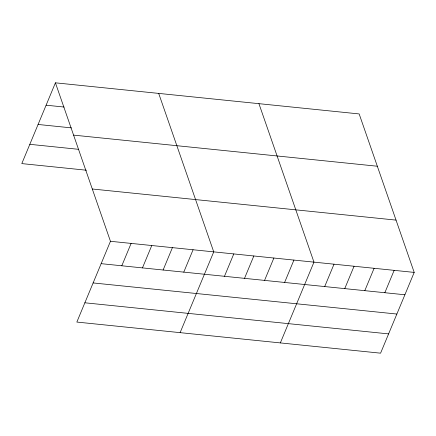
<?xml version="1.0" encoding="UTF-8"?>
<svg xmlns="http://www.w3.org/2000/svg" width="436" height="436" viewBox="0 0 436 436"><rect width="100%" height="100%" fill="white"/><g stroke="black" fill="none" stroke-linecap="round" stroke-linejoin="round"><path stroke-width="0.65" d="M55.421 82.824L110.461 241.293L76.84 322.068L380.579 353.176L414.2 272.402L359.16 113.932L55.421 82.824L21.8 163.598L86.426 170.22M121.802 265.78L131.116 243.408M142.458 267.895L151.772 245.523M163.113 270.009L172.422 247.637M183.769 272.124L193.077 249.757M180.112 332.641L213.733 251.872L158.693 93.402M224.469 276.293L233.778 253.921M244.514 278.348L253.828 255.976M264.559 280.403L273.873 258.03M284.61 282.452L293.918 260.085M280.343 342.909L313.964 262.134L258.93 103.67M324.7 286.561L334.014 264.189M344.745 288.616L354.059 266.243M364.796 290.665L374.104 268.298M384.841 292.72L394.155 270.347M46.112 105.196L64.097 107.038M38.09 124.467L71.4 127.879M73.586 135.122L377.325 166.23M29.822 144.327L78.458 149.308M92.301 189.001L396.035 220.109M110.461 241.293L414.2 272.402M101.147 263.666L404.886 294.774M93.124 282.937L396.864 314.045M84.862 302.791L388.601 333.9"/></g></svg>
